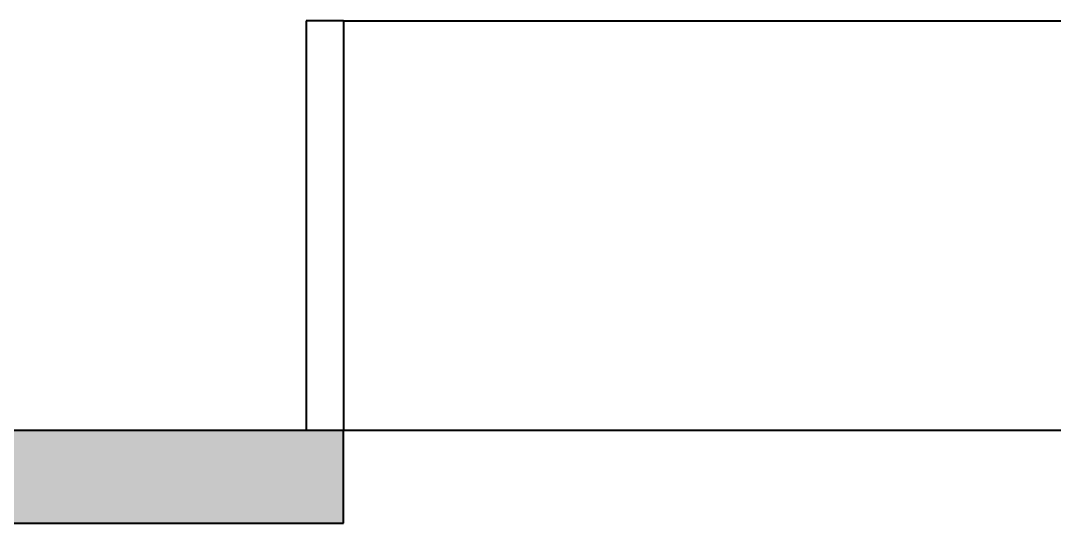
# Model space of a CAD drawing. Header units: inches. Extents: x -422522 to 22891, y -2973 to 414515.
# Drawn here: x 2842.2 to 3120, y -2341 to -2206 of the extents above; entities that cross this region are included whole.
import ezdxf

# ---------------------------------------------------------------- set-up
doc = ezdxf.new("R2010")
doc.units = ezdxf.units.IN
doc.header["$MEASUREMENT"] = 0
doc.layers.get('0').update_dxf_attribs({"lineweight": 40})

msp = doc.modelspace()

# ---------------------------------------------------------------- hatches: boundary and pattern name
h = msp.add_hatch(color=0)
h.dxf.hatch_style = 1
h.paths.add_polyline_path([(2928.93503, -2341.02699), (2928.93503, -2316.02699), (2808.93503, -2316.02699), (2808.93503, -2341.02699)])

# ---------------------------------------------------------------- linework, layer by layer
for p, q in [((2928.93503, -2206.02699), (2918.93503, -2206.02699)), ((2918.93503, -2206.02699), (2918.93503, -2316.02699)), ((2928.93503, -2206.02699), (2928.93503, -2316.02699)), ((2928.93503, -2206.02699), (3309.93503, -2206.02699)), ((2559.93503, -2316.02699), (3869.93503, -2316.02699)), ((2928.93503, -2341.02699), (2928.93503, -2316.02699)), ((2808.93503, -2341.02699), (2928.93503, -2341.02699))]:
    msp.add_line(p, q)

doc.saveas('drawing.dxf')
